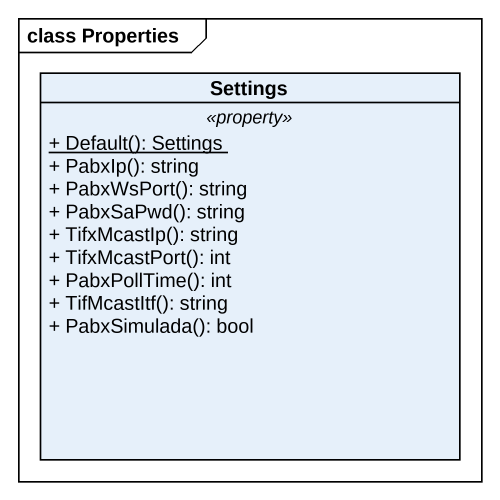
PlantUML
@startuml
mainframe class Properties
hide circle
hide empty members
skinparam classAttributeIconSize 0
class Settings {
  .. <<property>> ..
  {static} + Default(): Settings
  + PabxIp(): string
  + PabxWsPort(): string
  + PabxSaPwd(): string
  + TifxMcastIp(): string
  + TifxMcastPort(): int
  + PabxPollTime(): int
  + TifMcastItf(): string
  + PabxSimulada(): bool
}
@enduml
